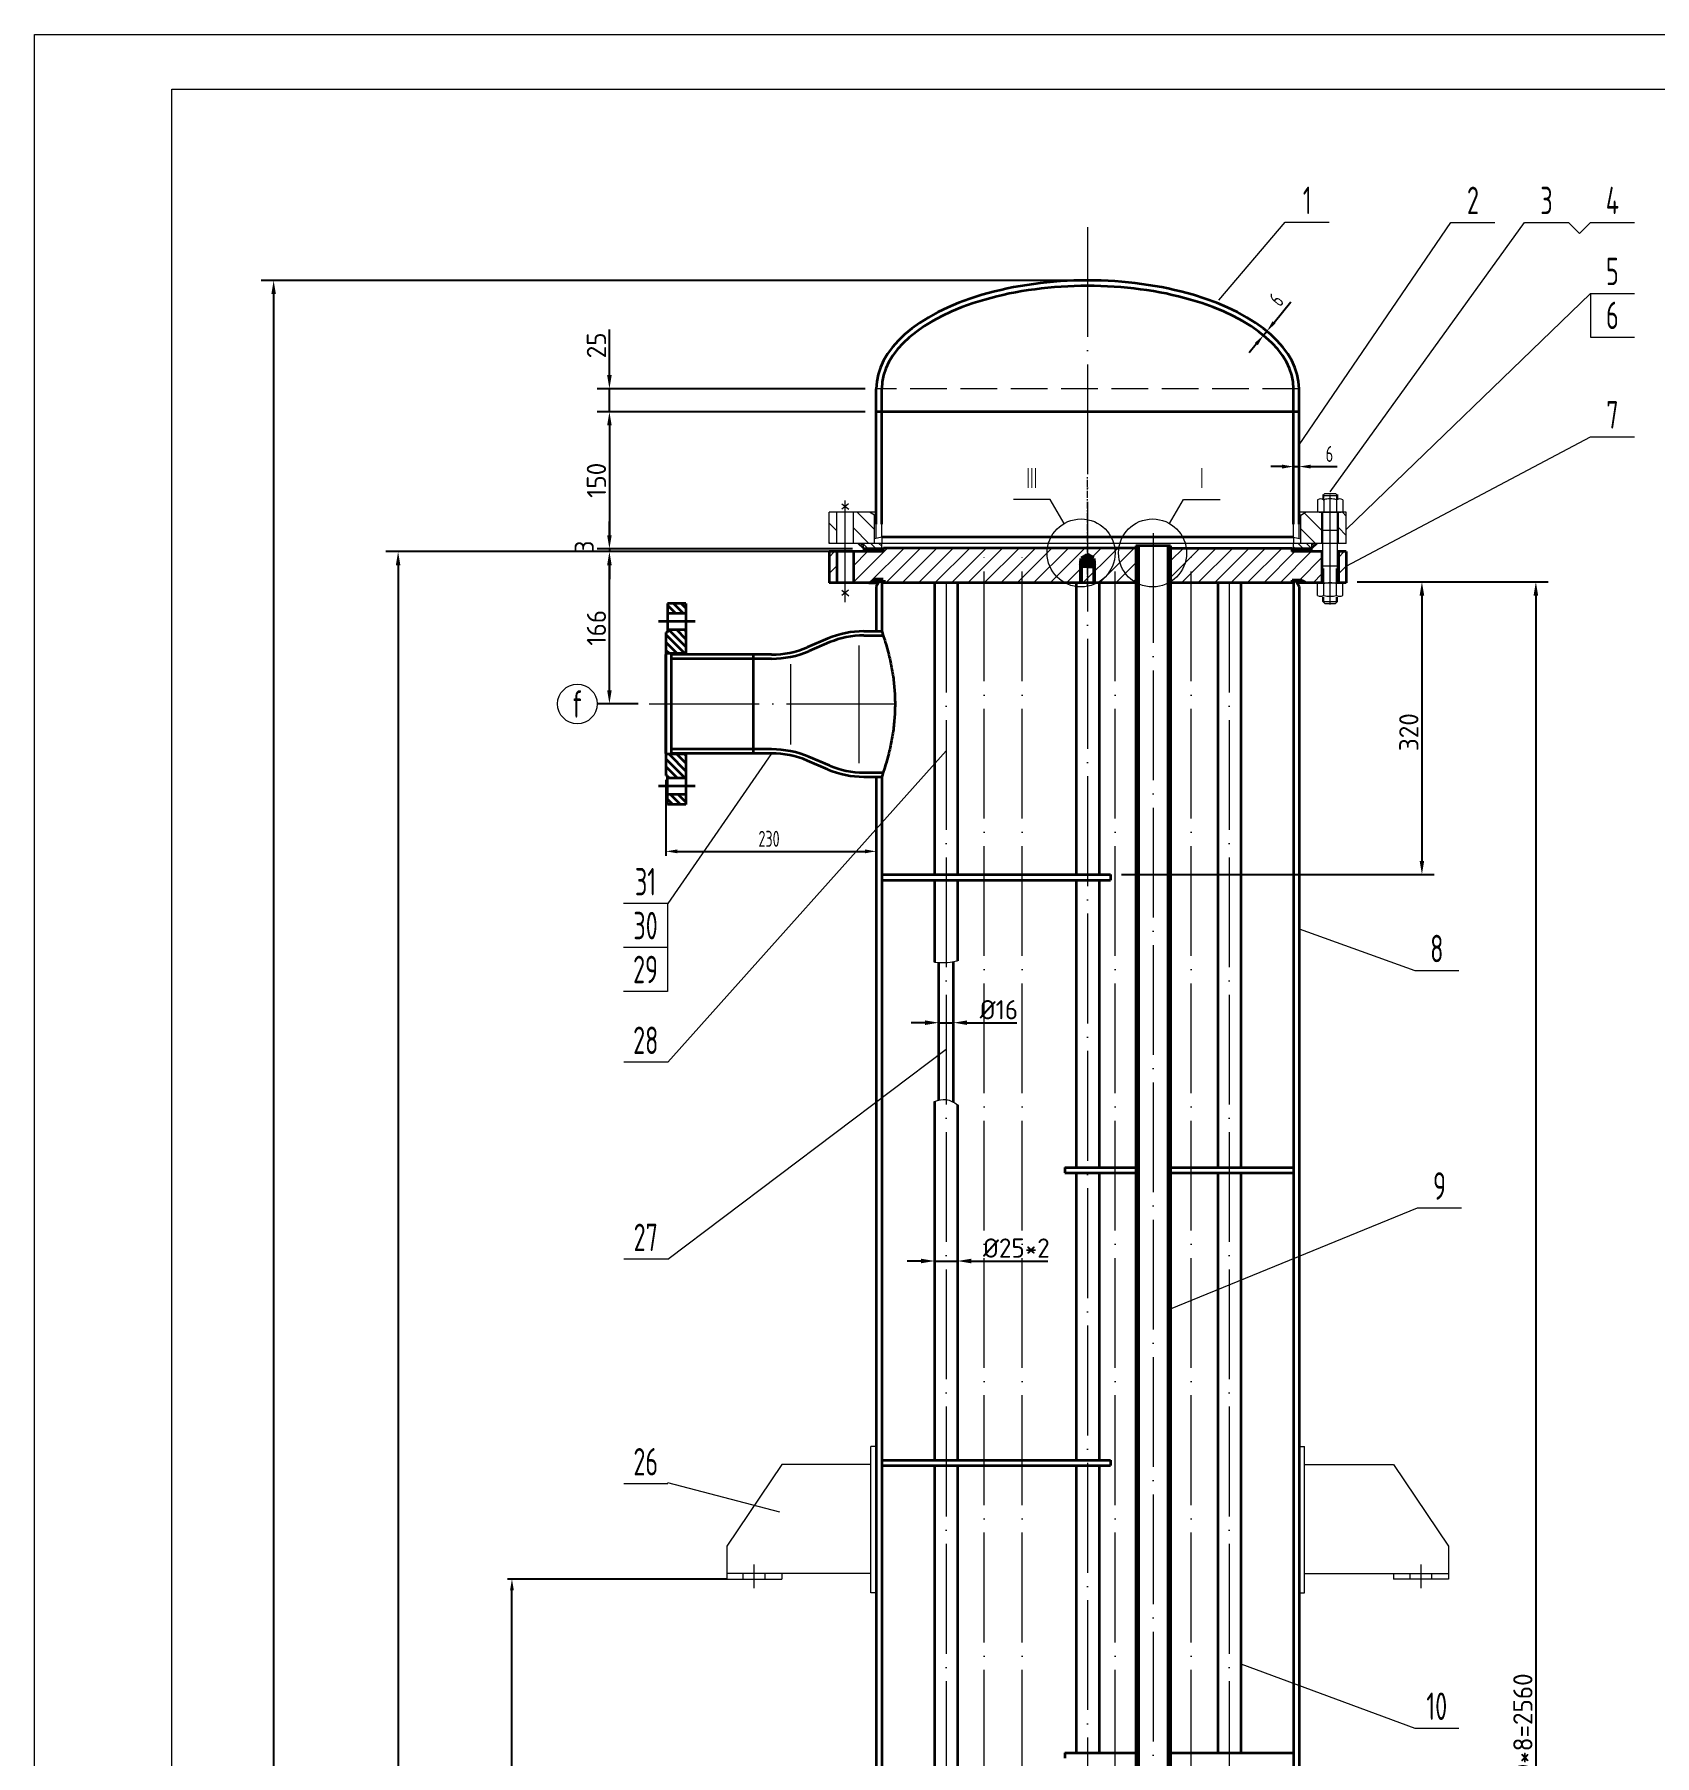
# Model space of a CAD drawing. Header units: millimetres. Extents: x 53 to 3617, y -1523 to 3523.
# Drawn here: x 53 to 1824, y 1641 to 3523 of the extents above; entities that cross this region are included whole.
import ezdxf
from ezdxf.enums import TextEntityAlignment as Align

# ---------------------------------------------------------------- set-up
doc = ezdxf.new("R2010")
doc.units = ezdxf.units.MM
for name, pattern in [('ACAD_ISO02W100', [11, 8, -3]), ('ACAD_ISO04W100', [30, 24, -3, 0, -3]), ('ACAD_ISO10W100', [18.7, 12, -3, 0.7, -3]), ('ACAD_ISO12W100', [22.4, 12, -3, 0.7, -3, 0.7, -3]), ('CENTER', [2, 1.25, -0.25, 0.25, -0.25])]:
    doc.linetypes.add(name, pattern=pattern)
for name, color, linetype, lineweight in [('A 粗实线', 1, 'Continuous', 60), ('B 细实线', 7, 'Continuous', 30), ('中心线', 1, 'ACAD_ISO04W100', 18), ('中粗线', 3, 'Continuous', 35), ('标注', 7, 'Continuous', 18), ('粗实线', 4, 'Continuous', 70), ('细实线', 7, 'Continuous', 18), ('虚线', 2, 'ACAD_ISO02W100', 18)]:
    doc.layers.add(name, color=color, linetype=linetype, lineweight=lineweight)
doc.styles.add('GB', font='Tssdeng.shx', dxfattribs={"bigfont": 'hztxt.shx'})
doc.styles.add('HGCAD', font='gbenor.shx', dxfattribs={"width": 0.75, "bigfont": 'gbcbig.shx'})
doc.dimstyles.new('GB', dxfattribs={"dimscale": 6, "dimtxt": 3.5, "dimasz": 2.5, "dimexe": 2.25, "dimexo": 2, "dimtad": 1, "dimdec": 0, "dimtxsty": 'GB', "dimcen": 2.5, "dimadec": 0, "dimazin": 0, "dimtfac": 1, "dimtdec": 0, "dimtmove": 0, "dimatfit": 3, "dimfxl": 0, "dimarcsym": 0})
doc.dimstyles.new('HGCAD$0', dxfattribs={"dimscale": 5, "dimtxt": 3.5, "dimasz": 2.5, "dimexe": 1, "dimexo": 1, "dimgap": 1, "dimtad": 1, "dimdec": 1, "dimdsep": 46, "dimtxsty": 'HGCAD', "dimcen": 0, "dimadec": 1, "dimazin": 0, "dimtfac": 1, "dimtmove": 0, "dimatfit": 1, "dimfxl": 0, "dimarcsym": 0})

# ---------------------------------------------------------------- blocks, each defined once
blk = doc.blocks.new('*D1')
at = {"layer": 'Defpoints', "color": 0, "ltscale": 5}
for p in [(681.6, 3135.2), (973.2, 3135.2), (973.2, 3110.2)]:
    blk.add_point(p, dxfattribs=at)
at = {"layer": '标注', "color": 0, "lineweight": -2, "ltscale": 5}
for p, q in [((681.6, 3150.2), (681.6, 3200.2)), ((961.2, 3135.2), (668.1, 3135.2)), ((681.6, 3110.2), (681.6, 3135.2)), ((961.2, 3110.2), (668.1, 3110.2)), ((681.6, 3095.2), (681.6, 3080.2))]:
    blk.add_line(p, q, dxfattribs=at)
at = {"layer": '标注', "color": 0, "ltscale": 5}
for points in [[(679.1, 3150.2), (684.1, 3150.2), (681.6, 3135.2)], [(679.1, 3095.2), (684.1, 3095.2), (681.6, 3110.2)]]:
    blk.add_solid(points, dxfattribs=at)
at = {"layer": '标注', "color": 0, "ltscale": 5, "insert": (667.4, 3182.7), "char_height": 21, "attachment_point": 5, "rotation": 90, "style": 'GB'}
blk.add_mtext('25', dxfattribs=at)
blk = doc.blocks.new('*D2')
at = {"layer": 'Defpoints', "color": 0, "ltscale": 5}
for p in [(973.2, 3110.2), (681.6, 2960.2), (959.2, 2960.2)]:
    blk.add_point(p, dxfattribs=at)
at = {"layer": '标注', "color": 0, "lineweight": -2, "ltscale": 5}
for p, q in [((961.2, 3110.2), (668.1, 3110.2)), ((681.6, 3095.2), (681.6, 2975.2)), ((947.2, 2960.2), (668.1, 2960.2))]:
    blk.add_line(p, q, dxfattribs=at)
at = {"layer": '标注', "color": 0, "ltscale": 5}
for points in [[(679.1, 3095.2), (684.1, 3095.2), (681.6, 3110.2)], [(679.1, 2975.2), (684.1, 2975.2), (681.6, 2960.2)]]:
    blk.add_solid(points, dxfattribs=at)
at = {"layer": '标注', "color": 0, "ltscale": 5, "insert": (667.4, 3035.2), "char_height": 21, "attachment_point": 5, "rotation": 90, "style": 'GB'}
blk.add_mtext('150', dxfattribs=at)
blk = doc.blocks.new('*D3')
at = {"layer": 'Defpoints', "color": 0, "ltscale": 5}
for p in [(681.6, 2957.2), (959.2, 2960.2), (959.2, 2957.2)]:
    blk.add_point(p, dxfattribs=at)
at = {"layer": '标注', "color": 0, "lineweight": -2, "ltscale": 5}
for p, q in [((681.6, 2975.2), (681.6, 2990.2)), ((947.2, 2960.2), (668.1, 2960.2)), ((947.2, 2957.2), (668.1, 2957.2)), ((681.6, 2960.2), (681.6, 2957.2)), ((681.6, 2942.2), (681.6, 2927.2))]:
    blk.add_line(p, q, dxfattribs=at)
at = {"layer": '标注', "color": 0, "ltscale": 5}
for points in [[(679.1, 2975.2), (684.1, 2975.2), (681.6, 2960.2)], [(679.1, 2942.2), (684.1, 2942.2), (681.6, 2957.2)]]:
    blk.add_solid(points, dxfattribs=at)
at = {"layer": '标注', "color": 0, "ltscale": 5, "insert": (654.1, 2962.4), "char_height": 21, "attachment_point": 5, "rotation": 90, "style": 'GB'}
blk.add_mtext('3', dxfattribs=at)
blk = doc.blocks.new('*D4')
at = {"layer": 'Defpoints', "color": 0, "ltscale": 5}
for p in [(948.2, 2957.2), (450.7, -29.8), (959.2, -29.8)]:
    blk.add_point(p, dxfattribs=at)
at = {"layer": '标注', "color": 0, "lineweight": -2, "ltscale": 5}
for p, q in [((936.2, 2957.2), (437.2, 2957.2)), ((450.7, 2942.2), (450.7, -14.8)), ((947.2, -29.8), (437.2, -29.8))]:
    blk.add_line(p, q, dxfattribs=at)
at = {"layer": '标注', "color": 0, "ltscale": 5}
for points in [[(448.2, 2942.2), (453.2, 2942.2), (450.7, 2957.2)], [(448.2, -14.8), (453.2, -14.8), (450.7, -29.8)]]:
    blk.add_solid(points, dxfattribs=at)
at = {"layer": '标注', "color": 0, "ltscale": 5, "insert": (436.4, 1476.7), "char_height": 21, "attachment_point": 5, "rotation": 90, "style": 'GB'}
blk.add_mtext('2987', dxfattribs=at)
blk = doc.blocks.new('*D5')
at = {"layer": 'Defpoints', "color": 0, "ltscale": 5}
for p in [(681.6, 2957.2), (923.3, 2957.2), (725.1, 2790.7)]:
    blk.add_point(p, dxfattribs=at)
at = {"layer": '标注', "color": 0, "lineweight": -2, "ltscale": 5}
for p, q in [((911.3, 2957.2), (668.1, 2957.2)), ((681.6, 2805.7), (681.6, 2942.2)), ((713.1, 2790.7), (668.1, 2790.7))]:
    blk.add_line(p, q, dxfattribs=at)
at = {"layer": '标注', "color": 0, "ltscale": 5}
for points in [[(679.1, 2942.2), (684.1, 2942.2), (681.6, 2957.2)], [(679.1, 2805.7), (684.1, 2805.7), (681.6, 2790.7)]]:
    blk.add_solid(points, dxfattribs=at)
at = {"layer": '标注', "color": 0, "ltscale": 5, "insert": (667.4, 2874), "char_height": 21, "attachment_point": 5, "rotation": 90, "style": 'GB'}
blk.add_mtext('166', dxfattribs=at)
blk = doc.blocks.new('*D12')
at = {"layer": 'Defpoints', "color": 0, "ltscale": 5}
for p in [(1486.7, 2924.2), (1229.2, 2604.2), (1569.4, 2604.2)]:
    blk.add_point(p, dxfattribs=at)
at = {"layer": '标注', "color": 0, "lineweight": -2, "ltscale": 5}
for p, q in [((1498.7, 2924.2), (1582.9, 2924.2)), ((1569.4, 2909.2), (1569.4, 2619.2)), ((1241.2, 2604.2), (1582.9, 2604.2))]:
    blk.add_line(p, q, dxfattribs=at)
at = {"layer": '标注', "color": 0, "ltscale": 5}
for points in [[(1566.9, 2909.2), (1571.9, 2909.2), (1569.4, 2924.2)], [(1566.9, 2619.2), (1571.9, 2619.2), (1569.4, 2604.2)]]:
    blk.add_solid(points, dxfattribs=at)
at = {"layer": '标注', "color": 0, "ltscale": 5, "insert": (1555.1, 2759.9), "char_height": 21, "attachment_point": 5, "rotation": 90, "style": 'GB'}
blk.add_mtext('320', dxfattribs=at)
blk = doc.blocks.new('*D13')
at = {"layer": 'Defpoints', "color": 0, "ltscale": 5}
for p in [(1522.6, 2924.2), (1429.2, 364.2), (1693.9, 364.2)]:
    blk.add_point(p, dxfattribs=at)
at = {"layer": '标注', "color": 0, "lineweight": -2, "ltscale": 5}
for p, q in [((1534.6, 2924.2), (1707.4, 2924.2)), ((1693.9, 2909.2), (1693.9, 379.2)), ((1441.2, 364.2), (1707.4, 364.2))]:
    blk.add_line(p, q, dxfattribs=at)
at = {"layer": '标注', "color": 0, "ltscale": 5}
for points in [[(1691.4, 2909.2), (1696.4, 2909.2), (1693.9, 2924.2)], [(1691.4, 379.2), (1696.4, 379.2), (1693.9, 364.2)]]:
    blk.add_solid(points, dxfattribs=at)
at = {"layer": '标注', "color": 0, "ltscale": 5, "insert": (1679.7, 1660.9), "char_height": 21, "attachment_point": 5, "rotation": 90, "style": 'GB'}
blk.add_mtext('320*8=2560', dxfattribs=at)
blk = doc.blocks.new('*D14')
at = {"layer": 'Defpoints', "color": 0, "ltscale": 5}
for p in [(1204.2, 3253.7), (314.7, -464.6), (988.2, -464.6)]:
    blk.add_point(p, dxfattribs=at)
at = {"layer": '标注', "color": 0, "lineweight": -2, "ltscale": 5}
for p, q in [((1192.2, 3253.7), (301.2, 3253.7)), ((314.7, 3238.7), (314.7, -449.6)), ((976.2, -464.6), (301.2, -464.6))]:
    blk.add_line(p, q, dxfattribs=at)
at = {"layer": '标注', "color": 0, "ltscale": 5}
for points in [[(312.2, 3238.7), (317.2, 3238.7), (314.7, 3253.7)], [(312.2, -449.6), (317.2, -449.6), (314.7, -464.6)]]:
    blk.add_solid(points, dxfattribs=at)
at = {"layer": '标注', "color": 0, "ltscale": 5, "insert": (300.4, 1392.5), "char_height": 21, "attachment_point": 5, "rotation": 90, "style": 'GB'}
blk.add_mtext('3718', dxfattribs=at)
blk = doc.blocks.new('*D16')
at = {"layer": 'Defpoints', "color": 0, "ltscale": 5}
for p in [(1037, 2183.4), (1062, 2183.4), (1062, 2181.8)]:
    blk.add_point(p, dxfattribs=at)
at = {"layer": '标注', "color": 0, "lineweight": -2, "ltscale": 5}
for p, q in [((1022, 2181.8), (1007, 2181.8)), ((1037, 2181.8), (1062, 2181.8)), ((1037, 2171.4), (1037, 2168.3)), ((1062, 2171.4), (1062, 2168.3)), ((1077, 2181.8), (1160.7, 2181.8))]:
    blk.add_line(p, q, dxfattribs=at)
at = {"layer": '标注', "color": 0, "ltscale": 5}
for points in [[(1022, 2184.3), (1022, 2179.3), (1037, 2181.8)], [(1077, 2184.3), (1077, 2179.3), (1062, 2181.8)]]:
    blk.add_solid(points, dxfattribs=at)
at = {"layer": '标注', "color": 0, "ltscale": 5, "insert": (1126.3, 2196), "char_height": 21, "attachment_point": 5, "style": 'GB'}
blk.add_mtext('%%C25*2', dxfattribs=at)
blk = doc.blocks.new('*D17')
at = {"layer": 'Defpoints', "color": 0, "ltscale": 5}
for p in [(1041.5, 2442.3), (1057.5, 2442.3), (1057.5, 2442.3)]:
    blk.add_point(p, dxfattribs=at)
at = {"layer": '标注', "color": 0, "lineweight": -2, "ltscale": 5}
for p, q in [((1041.5, 2454.3), (1041.5, 2455.8)), ((1057.5, 2454.3), (1057.5, 2455.8)), ((1026.5, 2442.3), (1011.5, 2442.3)), ((1041.5, 2442.3), (1057.5, 2442.3)), ((1072.5, 2442.3), (1126.9, 2442.3))]:
    blk.add_line(p, q, dxfattribs=at)
at = {"layer": '标注', "color": 0, "ltscale": 5}
for points in [[(1026.5, 2444.8), (1026.5, 2439.8), (1041.5, 2442.3)], [(1072.5, 2444.8), (1072.5, 2439.8), (1057.5, 2442.3)]]:
    blk.add_solid(points, dxfattribs=at)
at = {"layer": '标注', "color": 0, "ltscale": 5, "insert": (1107.2, 2456.5), "char_height": 21, "attachment_point": 5, "style": 'GB'}
blk.add_mtext('%%C16', dxfattribs=at)
blk = doc.blocks.new('HGCAD#HGTFTK~A1Z~HGCAD图框')
at = {"layer": '细实线', "color": 7}
blk.add_lwpolyline([(10, -10), (-584, -10), (-584, 831), (10, 831)], close=True, dxfattribs=at)
at = {"layer": '细实线', "color": 2}
blk.add_lwpolyline([(0, 0), (-559, 0), (-559, 821), (0, 821)], close=True, dxfattribs=at)
blk = doc.blocks.new('*D68')
at = {"layer": 'Defpoints', "color": 0, "ltscale": 6}
for p in [(575.1, 1834.2), (815.4, 1834.2), (925.1, -29.8)]:
    blk.add_point(p, dxfattribs=at)
at = {"layer": '标注', "color": 0, "lineweight": -2, "ltscale": 6}
for p, q in [((810.4, 1834.2), (570.1, 1834.2)), ((575.1, -17.3), (575.1, 1821.7)), ((920.1, -29.8), (570.1, -29.8))]:
    blk.add_line(p, q, dxfattribs=at)
at = {"layer": '标注', "color": 0, "ltscale": 6}
for points in [[(573, 1821.7), (577.2, 1821.7), (575.1, 1834.2)], [(573, -17.3), (577.2, -17.3), (575.1, -29.8)]]:
    blk.add_solid(points, dxfattribs=at)
at = {"layer": '标注', "color": 0, "ltscale": 6, "insert": (561.4, 902.2), "char_height": 17.5, "attachment_point": 5, "rotation": 90, "style": 'HGCAD'}
blk.add_mtext('1864', dxfattribs=at)
blk = doc.blocks.new('*D78')
at = {"layer": 'Defpoints', "color": 0, "ltscale": 6}
for p in [(743.2, 2712.7), (973.2, 2711.2), (973.2, 2629.6)]:
    blk.add_point(p, dxfattribs=at)
at = {"layer": '细实线', "color": 0, "lineweight": -2, "ltscale": 6}
for p, q in [((743.2, 2707.7), (743.2, 2624.6)), ((973.2, 2706.2), (973.2, 2624.6)), ((755.7, 2629.6), (960.7, 2629.6))]:
    blk.add_line(p, q, dxfattribs=at)
at = {"layer": '细实线', "color": 0, "ltscale": 6}
for points in [[(755.7, 2631.7), (755.7, 2627.5), (743.2, 2629.6)], [(960.7, 2631.7), (960.7, 2627.5), (973.2, 2629.6)]]:
    blk.add_solid(points, dxfattribs=at)
at = {"layer": '细实线', "color": 0, "ltscale": 6, "insert": (856, 2643.3), "char_height": 17.5, "attachment_point": 5, "style": 'HGCAD'}
blk.add_mtext('230', dxfattribs=at)
blk = doc.blocks.new('*D93')
at = {"layer": 'Defpoints', "color": 0, "ltscale": 6}
for p in [(1429.2, 3050.2), (1435.2, 3050.2), (1435.2, 3050.2)]:
    blk.add_point(p, dxfattribs=at)
at = {"layer": '细实线', "color": 0, "lineweight": -2, "ltscale": 6}
for p, q in [((1416.7, 3050.2), (1404.2, 3050.2)), ((1429.2, 3050.2), (1435.2, 3050.2)), ((1447.7, 3050.2), (1476.7, 3050.2))]:
    blk.add_line(p, q, dxfattribs=at)
at = {"layer": '细实线', "color": 0, "ltscale": 6}
for points in [[(1416.7, 3052.3), (1416.7, 3048.1), (1429.2, 3050.2)], [(1447.7, 3052.3), (1447.7, 3048.1), (1435.2, 3050.2)]]:
    blk.add_solid(points, dxfattribs=at)
at = {"layer": '细实线', "color": 0, "ltscale": 6, "insert": (1468.4, 3064), "char_height": 17.5, "attachment_point": 5, "style": 'HGCAD'}
blk.add_mtext('6', dxfattribs=at)
blk = doc.blocks.new('*D94')
at = {"layer": 'Defpoints', "color": 0, "ltscale": 6}
for p in [(1396.3, 3193.7), (1399.9, 3198.1), (1399.9, 3198.1)]:
    blk.add_point(p, dxfattribs=at)
at = {"layer": '细实线', "color": 0, "lineweight": -2, "ltscale": 6}
for p, q in [((1407.8, 3207.8), (1426.2, 3230.3)), ((1388.4, 3184.1), (1380.5, 3174.4)), ((1396.3, 3193.7), (1399.9, 3198.1))]:
    blk.add_line(p, q, dxfattribs=at)
at = {"layer": '细实线', "color": 0, "ltscale": 6}
for points in [[(1406.2, 3209.1), (1409.4, 3206.5), (1399.9, 3198.1)], [(1386.8, 3185.4), (1390, 3182.8), (1396.3, 3193.7)]]:
    blk.add_solid(points, dxfattribs=at)
at = {"layer": '细实线', "color": 0, "ltscale": 6, "insert": (1410.3, 3232.6), "char_height": 17.5, "attachment_point": 5, "rotation": 50.702, "style": 'HGCAD'}
blk.add_mtext('6', dxfattribs=at)

msp = doc.modelspace()

# ---------------------------------------------------------------- hatches: boundary and pattern name
at = {"layer": '中粗线', "linetype": 'Continuous', "ltscale": 5}
h = msp.add_hatch(dxfattribs=at)
h.set_pattern_fill('_USER', scale=6, angle=315, style=0, pattern_type=0)
h.set_pattern_definition([(315, (1031.19, 3155.6264), (4.24264, 4.24264), [])])
h.paths.add_polyline_path([(765.16, 2900.7), (745.16, 2900.7), (745.16, 2889.7), (765.16, 2889.7)])
h.paths.add_polyline_path([(765.16, 2680.7), (745.16, 2680.7), (745.16, 2691.7), (765.16, 2691.7)])
h.paths.add_polyline_path([(765.16, 2845.7), (743.16, 2845.7), (743.16, 2868.7), (745.16, 2868.7), (745.16, 2871.7), (765.16, 2871.7)])
h.paths.add_polyline_path([(765.16, 2735.7), (743.16, 2735.7), (743.16, 2712.7), (745.16, 2712.7), (745.16, 2709.7), (765.16, 2709.7)])
at = {"layer": '细实线', "linetype": 'Continuous', "ltscale": 6}
h = msp.add_hatch(dxfattribs=at)
h.set_pattern_fill('_USER', scale=15, angle=45, style=0, pattern_type=0)
h.set_pattern_definition([(315, (193.974, 7216.265), (-10.6066, -10.6066), [])])
h.paths.add_polyline_path([(1486.66, 2966.2), (1486.66, 3000.2), (1478.16, 3000.2), (1478.16, 2966.2)])
h.paths.add_polyline_path([(921.66, 2966.2), (921.66, 3000.2), (930.16, 3000.2), (930.16, 2966.2)])
h.paths.add_polyline_path([(1460.16, 2966.2), (1460.16, 3000.2), (1442.36, 3000.2), (1437.16, 2997.2), (1437.16, 2966.2)])
h.paths.add_polyline_path([(948.16, 2966.2), (948.16, 3000.2), (965.97, 3000.2), (971.16, 2997.2), (971.16, 2966.2)])
at = {"layer": '细实线', "ltscale": 6}
h = msp.add_hatch(dxfattribs=at)
h.set_pattern_fill('ANSI31', color=256, scale=4, style=0)
h.paths.add_polyline_path([(930.16, 2957.2), (921.66, 2957.2), (921.66, 2923.2), (930.16, 2923.2)])
h.paths.add_polyline_path([(1091.02, 2961.2), (981.16, 2961.2), (981.16, 2957.2), (959.66, 2957.2), (948.16, 2957.2), (948.16, 2923.2), (964.97, 2923.2), (970.16, 2926.2), (980.66, 2926.2), (980.66, 2923.2), (1091.02, 2923.2)])
h.paths.add_polyline_path([(1132.59, 2961.2), (1091.02, 2961.2), (1091.02, 2923.2), (1132.59, 2923.2)])
h.paths.add_polyline_path([(1159.83, 2955.75, -0.0368172), (1160.23, 2961.2), (1132.59, 2961.2), (1132.59, 2923.2), (1179.06, 2923.2, -0.2732885)])
h.paths.add_polyline_path([(1234.16, 2955.75, 0.0368172), (1233.76, 2961.2), (1160.23, 2961.2, 0.0368172), (1159.83, 2955.75, 0.2732885), (1179.06, 2923.2), (1214.94, 2923.2, 0.2732885)])
h.paths.add_polyline_path([(1197.66, 2949.57), (1204.16, 2953.32), (1210.66, 2949.57), (1210.66, 2943.2), (1212.16, 2941.7), (1204.16, 2941.7), (1196.16, 2941.7), (1197.66, 2943.2)], flags=16)
h.paths.add_polyline_path([(1234.16, 2955.75, -0.2732885), (1214.94, 2923.2), (1234.16, 2923.2)], flags=17)
h.paths.add_polyline_path([(1237.9, 2955.75, -0.0368172), (1238.3, 2961.2), (1234.16, 2961.2), (1234.16, 2923.2), (1256.73, 2923.2), (1256.73, 2923.42, -0.2700546)])
h.paths.add_polyline_path([(1256.73, 2961.2), (1238.3, 2961.2, 0.0368172), (1237.9, 2955.75, 0.2700546), (1256.73, 2923.42)], flags=17)
h.paths.add_polyline_path([(1312.22, 2955.75, 0.0368172), (1311.82, 2961.2), (1294.73, 2961.2), (1294.73, 2924.22, 0.2588151)], flags=17)
h.paths.add_polyline_path([(1317.3, 2961.2), (1311.82, 2961.2, -0.0368172), (1312.22, 2955.75, -0.2588151), (1294.73, 2924.22), (1294.73, 2923.2), (1317.3, 2923.2)])
h.paths.add_polyline_path([(1460.16, 2957.2), (1427.16, 2957.2), (1427.16, 2961.2), (1317.3, 2961.2), (1317.3, 2923.2), (1427.66, 2923.2), (1427.66, 2926.2), (1438.16, 2926.2), (1443.36, 2923.2), (1460.16, 2923.2)])
h.paths.add_polyline_path([(1486.66, 2957.2), (1478.16, 2957.2), (1478.16, 2923.2), (1479.55, 2923.2), (1486.66, 2923.2)])
at = {"layer": '细实线', "linetype": 'Continuous', "ltscale": 6}
h = msp.add_hatch(dxfattribs=at)
h.set_pattern_fill('_USER', scale=2, angle=45, style=0, double=1, pattern_type=0)
h.set_pattern_definition([(315, (193.974, 7216.2646), (-1.4142136, -1.4142136), []), (225, (193.974, 7216.2646), (-1.4142136, 1.4142136), [])])
h.paths.add_polyline_path([(1449.16, 2960.2), (1455.16, 2966.2), (1449.16, 2966.2)])
h.paths.add_polyline_path([(959.16, 2960.2), (953.16, 2966.2), (959.16, 2966.2)])
at = {"layer": '细实线', "ltscale": 6}
h = msp.add_hatch(dxfattribs=at)
h.set_pattern_fill('ANSI31', color=256, scale=2, angle=90, style=0, double=1)
h.paths.add_polyline_path([(979.16, 2966.2), (959.16, 2966.2), (959.16, 2960.2), (979.16, 2960.2)])
h.paths.add_polyline_path([(1449.16, 2966.2), (1429.16, 2966.2), (1429.16, 2960.2), (1449.16, 2960.2)])
at = {"layer": '细实线', "linetype": 'Continuous', "ltscale": 6}
h = msp.add_hatch(dxfattribs=at)
h.set_pattern_fill('_USER', scale=2, angle=45, style=0, double=1, pattern_type=0)
h.set_pattern_definition([(45, (68.0407, -81.52), (-1.4142136, 1.4142136), []), (135, (68.0407, -81.52), (-1.4142136, -1.4142136), [])])
h.paths.add_polyline_path([(1448.66, 2957.2), (1448.66, 2960.2), (1430.66, 2960.2), (1430.66, 2957.2)])
h.paths.add_polyline_path([(959.66, 2957.2), (959.66, 2960.2), (977.66, 2960.2), (977.66, 2957.2)])

# ---------------------------------------------------------------- linework, layer by layer
at = {"layer": 'A 粗实线'}
for p, q in [((1204.16, 2947.03), (1196.16, 2947.03)), ((1196.16, 2941.7), (1197.66, 2943.2)), ((1204.16, 2941.7), (1196.16, 2941.7)), ((1197.66, 2949.57), (1204.16, 2953.32)), ((1197.66, 2943.2), (1197.66, 2949.57)), ((1204.16, 2949.57), (1197.66, 2949.57)), ((1204.16, 2943.2), (1197.66, 2943.2)), ((1210.66, 2949.57), (1204.16, 2953.32)), ((1204.16, 2949.57), (1210.66, 2949.57)), ((1204.16, 2947.03), (1212.16, 2947.03)), ((1204.16, 2943.2), (1210.66, 2943.2)), ((1204.16, 2941.7), (1212.16, 2941.7)), ((1210.66, 2943.2), (1210.66, 2949.57)), ((1212.16, 2941.7), (1210.66, 2943.2))]:
    msp.add_line(p, q, dxfattribs=at)
at = {"layer": 'B 细实线'}
for p, q in [((1196.16, 2923.2), (1196.16, 2947.03)), ((1197.66, 2923.2), (1197.66, 2943.2)), ((1210.66, 2923.2), (1210.66, 2943.2)), ((1212.16, 2923.2), (1212.16, 2947.03))]:
    msp.add_line(p, q, dxfattribs=at)
at = {"layer": '中心线', "ltscale": 5}
for p, q in [((1204.16, 3312.04), (1204.16, 302.82)), ((939.16, 2902), (939.16, 3013)), ((1469.16, 2899.32), (1469.16, 3028.94)), ((1275.73, 2977.42), (1275.73, -48.44)), ((1091.02, -36.3), (1091.02, 2963.7)), ((1132.59, -36.3), (1132.59, 2963.7)), ((1234.16, -36.3), (1234.16, 2963.7)), ((1317.3, -36.3), (1317.3, 2963.7)), ((1049.45, 2923.2), (1049.45, 621.27)), ((1358.87, 2923.2), (1358.87, 302.82)), ((725.05, 2790.7), (1008.96, 2790.7))]:
    msp.add_line(p, q, dxfattribs=at)
at = {"layer": '中粗线', "ltscale": 5}
for p, q in [((973.16, 3110.2), (973.16, 3135.2)), ((979.16, 3110.2), (979.16, 3135.2)), ((1429.16, 3110.2), (1429.16, 3135.2)), ((1435.16, 3110.2), (1435.16, 3135.2)), ((973.16, 2987.2), (973.16, 3110.2)), ((1435.16, 3110.2), (973.16, 3110.2)), ((1435.16, 3110.2), (973.16, 3110.2)), ((979.16, 2987.2), (979.16, 3110.2)), ((1429.16, 2987.2), (1429.16, 3110.2)), ((1435.16, 2987.2), (1435.16, 3110.2)), ((1429.16, 2973.2), (979.16, 2973.2)), ((921.66, 2957.2), (921.66, 2923.2)), ((981.16, 2957.2), (921.66, 2957.2)), ((930.16, 2957.2), (930.16, 2923.2)), ((948.16, 2957.2), (948.16, 2923.2)), ((981.16, 2960.2), (959.16, 2960.2)), ((959.66, 2960.2), (959.66, 2957.2)), ((981.16, 2960.2), (959.66, 2960.2)), ((981.16, 2957.2), (959.66, 2957.2)), ((977.66, 2960.2), (977.66, 2957.2)), ((1256.73, 2961.2), (981.16, 2961.2)), ((981.16, 2957.2), (981.16, 2961.2)), ((1256.73, 2963.7), (1256.73, -36.3)), ((1294.73, 2963.7), (1256.73, 2963.7)), ((1259.73, 2963.7), (1259.73, -36.3)), ((1291.73, 2963.7), (1291.73, -36.3)), ((1294.73, 2963.7), (1294.73, -36.3)), ((1294.73, 2961.2), (1427.16, 2961.2)), ((1427.16, 2961.2), (1427.16, 2957.2)), ((1448.66, 2960.2), (1427.16, 2960.2)), ((1461.16, 2957.2), (1427.16, 2957.2)), ((1448.66, 2957.2), (1427.16, 2957.2)), ((1429.16, 2960.2), (1449.16, 2960.2)), ((1449.16, 2957.2), (1429.16, 2957.2)), ((1430.66, 2960.2), (1430.66, 2957.2)), ((1448.66, 2957.2), (1448.66, 2960.2)), ((1460.16, 2957.2), (1460.16, 2923.2)), ((1486.66, 2957.2), (1477.16, 2957.2)), ((1478.16, 2957.2), (1478.16, 2923.2)), ((1486.66, 2957.2), (1486.66, 2923.2)), ((975.43, 2923.2), (921.66, 2923.2)), ((970.16, 2926.2), (964.97, 2923.2)), ((964.97, 2923.2), (975.43, 2923.2)), ((973.16, 2919.27), (977.16, 2926.2)), ((973.16, 2919.27), (973.16, 2870.2)), ((979.16, 2926.2), (979.16, 2870.2)), ((1256.73, 2923.2), (979.16, 2923.2)), ((1036.95, 2923.2), (1036.95, 2604.2)), ((1061.95, 2923.2), (1061.95, 2604.2)), ((1191.66, 2923.2), (1191.66, 2604.2)), ((1216.66, 2923.2), (1216.66, 2604.2)), ((1429.16, 2923.2), (1294.73, 2923.2)), ((1346.37, 2923.2), (1346.37, 2284.2)), ((1371.37, 2923.2), (1371.37, 2284.2)), ((1438.16, 2926.2), (1427.66, 2926.2)), ((1427.66, 2923.2), (1427.66, 2926.2)), ((1429.16, 2926.2), (1429.16, 720.7)), ((1435.16, 2919.27), (1431.16, 2926.2)), ((1443.36, 2923.2), (1432.89, 2923.2)), ((1435.16, 2919.27), (1435.16, 720.7)), ((1438.16, 2926.2), (1443.36, 2923.2)), ((1461.16, 2923.2), (1443.36, 2923.2)), ((1486.66, 2923.2), (1477.16, 2923.2)), ((1486.66, 2923.2), (1477.16, 2923.2)), ((765.16, 2900.7), (745.16, 2900.7)), ((745.16, 2900.7), (745.16, 2868.7)), ((765.16, 2900.7), (765.16, 2844.7)), ((765.16, 2889.7), (745.16, 2889.7)), ((745.16, 2868.7), (743.16, 2868.7)), ((743.16, 2868.7), (743.16, 2712.7)), ((765.16, 2871.7), (745.16, 2871.7)), ((920.42, 2862.23), (897.91, 2852.67)), ((959.53, 2870.2), (979.16, 2870.2)), ((959.53, 2865.7), (980.67, 2865.7)), ((765.16, 2845.7), (743.16, 2845.7)), ((743.16, 2736.7), (743.16, 2844.7)), ((858.79, 2844.7), (749.16, 2844.7)), ((749.16, 2844.7), (749.16, 2736.7)), ((839.16, 2736.7), (839.16, 2844.7)), ((922.18, 2858.09), (899.67, 2848.53)), ((858.79, 2840.2), (749.16, 2840.2)), ((765.16, 2735.7), (743.16, 2735.7)), ((858.79, 2741.2), (749.16, 2741.2)), ((858.79, 2736.7), (749.16, 2736.7)), ((765.16, 2736.7), (765.16, 2680.7)), ((920.42, 2719.17), (897.91, 2728.73)), ((922.18, 2723.31), (899.67, 2732.88)), ((743.16, 2712.7), (745.16, 2712.7)), ((745.16, 2680.7), (745.16, 2712.7)), ((765.16, 2709.7), (745.16, 2709.7)), ((959.53, 2715.7), (980.67, 2715.7)), ((959.53, 2711.2), (979.16, 2711.2)), ((973.16, 2711.2), (973.16, 8.13)), ((979.16, 2711.2), (979.16, 1.2)), ((765.16, 2691.7), (745.16, 2691.7)), ((765.16, 2680.7), (745.16, 2680.7)), ((979.16, 2604.2), (1229.16, 2604.2)), ((979.16, 2598.2), (1229.16, 2598.2)), ((1036.95, 2598.2), (1036.95, 2508.61)), ((1061.95, 2598.2), (1061.95, 2510.05)), ((1191.66, 2598.2), (1191.66, 2284.2)), ((1216.66, 2598.2), (1216.66, 2284.2)), ((1229.16, 2604.2), (1229.16, 2598.2)), ((1041.45, 2357.58), (1041.45, 2508.22)), ((1057.45, 2355.41), (1057.45, 2509.07)), ((1036.95, 2356.24), (1036.95, 1964.2)), ((1061.95, 2352.58), (1061.95, 1964.2)), ((1179.16, 2284.2), (1256.73, 2284.2)), ((1179.16, 2284.2), (1179.16, 2278.2)), ((1179.16, 2278.2), (1256.73, 2278.2)), ((1191.66, 2278.2), (1191.66, 1964.2)), ((1216.66, 2278.2), (1216.66, 1964.2)), ((1294.73, 2284.2), (1429.16, 2284.2)), ((1294.73, 2278.2), (1429.16, 2278.2)), ((1346.37, 2278.2), (1346.37, 1644.2)), ((1371.37, 2278.2), (1371.37, 1644.2)), ((979.16, 1964.2), (1229.16, 1964.2)), ((979.16, 1958.2), (1229.16, 1958.2)), ((1036.95, 1958.2), (1036.95, 1324.2)), ((1061.95, 1958.2), (1061.95, 1324.2)), ((1191.66, 1958.2), (1191.66, 1644.2)), ((1216.66, 1958.2), (1216.66, 1644.2)), ((1229.16, 1964.2), (1229.16, 1958.2)), ((1179.16, 1644.2), (1256.73, 1644.2)), ((1179.16, 1644.2), (1179.16, 1638.2)), ((1294.73, 1644.2), (1429.16, 1644.2))]:
    msp.add_line(p, q, dxfattribs=at)
at = {"layer": '中粗线', "color": 1, "linetype": 'ACAD_ISO10W100', "ltscale": 5}
for p, q in [((775.16, 2880.7), (735.16, 2880.7)), ((775.16, 2700.7), (735.16, 2700.7))]:
    msp.add_line(p, q, dxfattribs=at)
at = {"layer": '中粗线', "ltscale": 5}
for centre, radius, start, end in [((959.53, 2770.2), 100, 90, 113.02549), ((959.53, 2770.2), 95.5, 90, 113.02549), ((858.79, 2944.7), 100, 270, 293.02549), ((858.79, 2944.7), 104.5, 270, 293.02549), ((858.79, 2636.7), 104.5, 66.97451, 90), ((858.79, 2636.7), 100, 66.97451, 90), ((959.53, 2811.2), 100, 246.97451, 270), ((959.53, 2811.2), 95.5, 246.97451, 270)]:
    msp.add_arc(centre, radius, start, end, dxfattribs=at)
for major_axis, ratio in [((231, 0), 0.512987), ((225, 0), 0.5)]:
    msp.add_ellipse((1204.16, 3135.2), major_axis=major_axis, ratio=ratio, start_param=0, end_param=3.1415927, dxfattribs=at)
msp.add_spline([(979.16, 2870.2), (984.28, 2854.3), (988.34, 2838.4), (991.29, 2822.5), (993.08, 2806.6), (993.67, 2790.7), (993.08, 2774.8), (991.29, 2758.9), (988.34, 2743), (984.28, 2727.1), (979.16, 2711.2)], degree=3, dxfattribs=at)
at = {"layer": '标注', "ltscale": 6}
for p, q in [((1347.59, 3232.09), (1420.09, 3317.23)), ((1435.16, 3074.15), (1601.18, 3317.17)), ((1469.16, 3022.7), (1681.55, 3317.14)), ((1729.55, 3317.14), (1741.55, 3305.14)), ((1741.55, 3305.14), (1753.55, 3317.14)), ((1486.66, 2981.55), (1753.55, 3239.53)), ((1753.55, 3239.53), (1753.55, 3191.53)), ((1486.66, 2941.2), (1753.55, 3082.73)), ((1461.16, 3014.53), (1461.16, 3013.95)), ((1476.08, 3015), (1476.09, 3013.98)), ((1477.16, 3015), (1477.16, 3013.95)), ((1461.16, 2908.4), (1461.16, 2909.45)), ((1462.24, 2908.4), (1462.23, 2909.43)), ((1476.08, 2908.4), (1476.09, 2909.43)), ((1477.16, 2908.4), (1477.16, 2909.45)), ((1049.45, 2739.33), (745.31, 2399.13)), ((858.79, 2736.7), (745.31, 2572.5)), ((745.08, 2572.5), (745.08, 2524.5)), ((1435.16, 2544.85), (1561.66, 2499.42)), ((745.08, 2524.5), (745.08, 2476.5)), ((745.31, 2183.65), (1049.45, 2413.39)), ((1294.73, 2129.55), (1564.66, 2239.84)), ((973.16, 1979.2), (967.16, 1979.2)), ((967.16, 1819.2), (967.16, 1979.2)), ((1435.16, 1979.2), (1441.16, 1979.2)), ((1441.16, 1819.2), (1441.16, 1979.2)), ((869.91, 1959.2), (809.91, 1870.2)), ((967.16, 1959.2), (869.91, 1959.2)), ((1441.16, 1959.2), (1538.41, 1959.2)), ((1538.41, 1959.2), (1598.41, 1870.2)), ((867.74, 1907.42), (745.31, 1939.38)), ((809.91, 1870.2), (809.91, 1834.2)), ((1598.41, 1870.2), (1598.41, 1834.2)), ((967.16, 1840.2), (809.91, 1840.2)), ((809.91, 1834.2), (869.91, 1834.2)), ((827.91, 1834.2), (827.91, 1840.2)), ((851.91, 1834.2), (851.91, 1840.2)), ((869.91, 1840.2), (869.91, 1834.2)), ((1441.16, 1840.2), (1598.41, 1840.2)), ((1538.41, 1840.2), (1538.41, 1834.2)), ((1598.41, 1834.2), (1538.41, 1834.2)), ((1556.41, 1834.2), (1556.41, 1840.2)), ((1580.41, 1834.2), (1580.41, 1840.2)), ((973.16, 1819.2), (967.16, 1819.2)), ((1435.16, 1819.2), (1441.16, 1819.2)), ((1371.37, 1741.5), (1561.66, 1671.14))]:
    msp.add_line(p, q, dxfattribs=at)
at = {"layer": '标注', "color": 4, "ltscale": 6}
for p, q in [((1420.09, 3317.23), (1468.09, 3317.23)), ((1601.18, 3317.17), (1649.18, 3317.17)), ((1681.55, 3317.14), (1729.55, 3317.14)), ((1753.55, 3317.14), (1801.55, 3317.14)), ((1753.55, 3239.53), (1801.55, 3239.53)), ((1753.55, 3191.53), (1801.55, 3191.53)), ((1753.55, 3082.73), (1801.55, 3082.73)), ((745.08, 2572.5), (697.08, 2572.5)), ((745.08, 2524.5), (697.08, 2524.5)), ((1561.66, 2499.42), (1609.66, 2499.42)), ((745.08, 2476.5), (697.08, 2476.5)), ((745.31, 2399.13), (697.31, 2399.13)), ((1564.66, 2239.84), (1612.66, 2239.84)), ((745.31, 2183.65), (697.31, 2183.65)), ((745.31, 1938.38), (697.31, 1938.38)), ((1561.66, 1671.14), (1609.66, 1671.14))]:
    msp.add_line(p, q, dxfattribs=at)
at = {"layer": '标注', "linetype": 'Continuous', "ltscale": 5}
for p, q in [((1455.31, 3013.98), (1455.31, 3001.23)), ((1462.23, 3013.98), (1462.23, 3001.23)), ((1476.09, 3013.98), (1476.09, 3001.23)), ((1483.02, 3013.98), (1483.02, 3001.23)), ((1458.77, 3000.2), (1479.55, 3000.2)), ((1455.31, 2909.43), (1455.31, 2922.18)), ((1458.77, 2923.2), (1479.55, 2923.2)), ((1462.23, 2909.43), (1462.23, 2922.18)), ((1476.09, 2909.43), (1476.09, 2922.18)), ((1483.02, 2909.43), (1483.02, 2922.18))]:
    msp.add_line(p, q, dxfattribs=at)
at = {"layer": '标注', "ltscale": 5}
for p, q in [((1461.16, 3018.7), (1463.16, 3020.7)), ((1461.16, 3019.7), (1461.16, 3014.53)), ((1463.16, 3020.7), (1475.16, 3020.7)), ((1477.16, 3018.7), (1475.16, 3020.7)), ((1477.16, 3019.7), (1477.16, 3015)), ((935.51, 3004.03), (942.99, 3009.94)), ((935.51, 3009.66), (943.3, 3003.58)), ((1461.16, 2923.2), (1461.16, 3000.2)), ((1477.16, 2923.2), (1477.16, 3000.2)), ((935.43, 2909.54), (942.9, 2915.45)), ((935.43, 2915.17), (943.21, 2909.09)), ((1461.16, 2902.7), (1461.16, 2907.4)), ((1463.16, 2900.7), (1461.16, 2902.7)), ((1463.16, 2900.7), (1475.16, 2900.7)), ((1475.16, 2900.7), (1477.16, 2902.7)), ((1477.16, 2902.7), (1477.16, 2907.4))]:
    msp.add_line(p, q, dxfattribs=at)
at = {"layer": '标注', "color": 7, "linetype": 'Continuous', "ltscale": 5}
for p, q in [((1461.16, 3018.7), (1477.16, 3018.7)), ((1462.24, 3012.98), (1462.24, 3019.78)), ((1476.08, 3019.78), (1476.08, 3014)), ((1461.16, 2980.7), (1477.16, 2980.7)), ((1461.16, 2941.7), (1477.16, 2941.7)), ((1462.24, 2923.2), (1462.24, 2938.7)), ((1476.08, 2923.2), (1476.08, 2938.7)), ((1461.16, 2902.7), (1477.16, 2902.7)), ((1462.24, 2901.62), (1462.24, 2907.4)), ((1476.08, 2901.62), (1476.08, 2907.4))]:
    msp.add_line(p, q, dxfattribs=at)
at = {"layer": '标注', "color": 1, "linetype": 'ACAD_ISO10W100', "ltscale": 6}
for p, q in [((839.91, 1824.2), (839.91, 1850.2)), ((1568.41, 1824.2), (1568.41, 1850.2))]:
    msp.add_line(p, q, dxfattribs=at)
at = {"layer": '标注', "ltscale": 6}
msp.add_circle((646.54, 2790.7), 21.6, dxfattribs=at)
at = {"layer": '标注', "linetype": 'Continuous', "ltscale": 5}
for centre, radius, start, end in [((1458.77, 3008.64), 6.36, 56.99997, 123.00003), ((1469.16, 2991.1), 23.9, 73.15069, 106.84931), ((1479.55, 3008.64), 6.36, 56.99997, 123.00003), ((1458.77, 3006.56), 6.36, 236.99997, 303.00003), ((1469.16, 3024.1), 23.9, 253.15069, 286.84931), ((1479.55, 3006.56), 6.36, 236.99997, 303.00003), ((1458.77, 2916.84), 6.36, 56.99997, 123.00003), ((1469.16, 2899.3), 23.9, 73.15069, 106.84931), ((1479.55, 2916.84), 6.36, 56.99997, 123.00003), ((1458.77, 2914.76), 6.36, 236.99997, 303.00003), ((1469.16, 2932.3), 23.9, 253.15069, 286.84931), ((1479.55, 2914.76), 6.36, 236.99997, 303.00003)]:
    msp.add_arc(centre, radius, start, end, dxfattribs=at)
at = {"layer": '标注', "ltscale": 5}
for points in [[(1036.95, 2508.61), (1051.17, 2508.13), (1061.95, 2510.05)], [(1036.95, 2356.24), (1049.45, 2358.44), (1061.95, 2352.58)]]:
    msp.add_spline(points, degree=3, dxfattribs=at)
at = {"layer": '粗实线'}
for p in [(970.16, 2926.2), (980.66, 2923.2)]:
    msp.add_line(p, (980.66, 2926.2), dxfattribs=at)
at = {"layer": '细实线', "color": 3, "linetype": 'ACAD_ISO12W100', "ltscale": 6}
for p, q in [((973.16, 2971.59), (973.16, 3050.2)), ((979.16, 2973.2), (979.16, 3050.2)), ((1429.16, 2973.2), (1429.16, 3050.2)), ((1435.16, 2971.59), (1435.16, 3050.2)), ((979.16, 2973.2), (971.16, 2971.06)), ((1429.16, 2973.2), (1437.16, 2971.06))]:
    msp.add_line(p, q, dxfattribs=at)
at = {"layer": '细实线', "color": 1, "linetype": 'CENTER', "ltscale": 6}
msp.add_line((1204.16, 2920.2), (1204.16, 3040.2), dxfattribs=at)
at = {"layer": '细实线', "ltscale": 6}
for p, q in [((1163.18, 3014.32), (1123.18, 3014.32)), ((1178.41, 2987.94), (1163.18, 3014.32)), ((1293.64, 2987.94), (1308.88, 3014.32)), ((1308.88, 3014.32), (1348.88, 3014.32)), ((921.66, 2966.2), (921.66, 3000.2)), ((973.16, 3000.2), (921.66, 3000.2)), ((930.16, 2966.2), (930.16, 3000.2)), ((948.16, 2966.2), (948.16, 3000.2)), ((971.16, 2997.2), (965.97, 3000.2)), ((971.16, 2966.2), (971.16, 2997.2)), ((973.16, 2997.2), (971.16, 2997.2)), ((1486.66, 3000.2), (1435.16, 3000.2)), ((1437.16, 2997.2), (1435.16, 2997.2)), ((1437.16, 2997.2), (1442.36, 3000.2)), ((1437.16, 2966.2), (1437.16, 2997.2)), ((1460.16, 2966.2), (1460.16, 3000.2)), ((1478.16, 2966.2), (1478.16, 3000.2)), ((1486.66, 2966.2), (1486.66, 3000.2)), ((979.16, 2973.2), (979.16, 2966.2)), ((1429.16, 2973.2), (1429.16, 2966.2)), ((1486.66, 2966.2), (921.66, 2966.2)), ((959.16, 2960.2), (959.16, 2966.2)), ((981.16, 2960.2), (959.16, 2960.2)), ((979.16, 2960.2), (979.16, 2966.2)), ((1449.16, 2960.2), (1427.16, 2960.2)), ((1429.16, 2960.2), (1429.16, 2966.2)), ((1449.16, 2960.2), (1449.16, 2966.2)), ((954.3, 2854.53), (954.3, 2726.03)), ((879.65, 2834.07), (879.65, 2746.48))]:
    msp.add_line(p, q, dxfattribs=at)
at = {"layer": '细实线', "color": 7, "linetype": 'Continuous', "ltscale": 6}
for p, q in [((959.16, 2960.2), (953.16, 2966.2)), ((1449.16, 2960.2), (1455.16, 2966.2))]:
    msp.add_line(p, q, dxfattribs=at)
at = {"layer": '细实线', "ltscale": 6}
for centre in [(1197, 2955.75), (1275.06, 2955.75)]:
    msp.add_circle(centre, 37.16, dxfattribs=at)
at = {"layer": '虚线', "ltscale": 5}
msp.add_line((1435.16, 3135.2), (973.16, 3135.2), dxfattribs=at)

# ---------------------------------------------------------------- block references
at = {"layer": '标注', "ltscale": 6, "xscale": 6, "yscale": 6, "zscale": 6}
msp.add_blockref('HGCAD#HGTFTK~A1Z~HGCAD图框', (3557.33, -1463.41), dxfattribs=at)

# ---------------------------------------------------------------- texts
at = {"layer": '标注', "color": 3, "ltscale": 6, "style": 'HGCAD', "width": 0.75}
for s, p in [('1', (1444.09, 3341.23)), ('2', (1625.18, 3341.17)), ('3', (1705.55, 3341.14)), ('4', (1777.55, 3341.14)), ('5', (1777.55, 3263.53)), ('6', (1777.55, 3215.53)), ('7', (1777.55, 3106.73)), ('f', (646.54, 2790.7)), ('31', (721.08, 2596.5)), ('30', (721.08, 2548.5)), ('8', (1585.66, 2523.42)), ('29', (721.08, 2500.5)), ('28', (721.31, 2423.13)), ('9', (1588.66, 2263.84)), ('27', (721.31, 2207.65)), ('26', (721.31, 1962.38)), ('10', (1585.66, 1695.14))]:
    msp.add_text(s, height=30, dxfattribs=at).set_placement(p, align=Align.MIDDLE)
at = {"layer": '细实线', "ltscale": 6, "style": 'HGCAD', "width": 0.75}
msp.add_text('Ⅲ', height=25, rotation=360, dxfattribs=at).set_placement((1143.18, 3036.82), align=Align.MIDDLE)
msp.add_text('Ⅰ', height=25, dxfattribs=at).set_placement((1328.88, 3036.82), align=Align.MIDDLE)

# ---------------------------------------------------------------- dimensions: what is measured, and where the dimension line sits
at = {"layer": '标注', "ltscale": 5}
for base, p1, p2, picture, middle in [((314.67, -464.62), (1204.16, 3253.7), (988.16, -464.62), '*D14', (314.67, 1392.54)), ((450.66, -29.8), (948.16, 2957.2), (959.16, -29.8), '*D4', (450.66, 1476.7)), ((1569.38, 2604.2), (1486.66, 2924.2), (1229.16, 2604.2), '*D12', (1569.38, 2759.87))]:
    dim = msp.add_linear_dim(base=base, p1=p1, p2=p2, angle=90, dimstyle='GB', dxfattribs=at)
    dim.commit()
    dim.dimension.update_dxf_attribs({"geometry": picture, "text_midpoint": middle, "dimtype": 160})
for base, p1, p2, picture, middle in [((681.64, 3135.2), (973.16, 3110.2), (973.16, 3135.2), '*D1', (667.39, 3182.68)), ((681.64, 2960.2), (973.16, 3110.2), (959.16, 2960.2), '*D2', (667.39, 3035.2)), ((681.64479692, 2957.20142778), (725.05487375, 2790.70142778), (923.30834365, 2957.20142778), '*D5', (667.39479692, 2873.95142778))]:
    dim = msp.add_linear_dim(base=base, p1=p1, p2=p2, angle=90, dimstyle='GB', dxfattribs=at)
    dim.commit()
    dim.dimension.update_dxf_attribs({"geometry": picture, "text_midpoint": middle})
dim = msp.add_linear_dim(base=(681.64, 2957.2), p1=(959.16, 2960.2), p2=(959.16, 2957.2), angle=90, dimstyle='GB', override={"dimtmove": 2}, dxfattribs=at)
dim.commit()
dim.dimension.update_dxf_attribs({"geometry": '*D3', "text_midpoint": (654.15, 2962.43), "dimtype": 160})
dim = msp.add_linear_dim(base=(1693.94, 364.2), p1=(1522.56, 2924.2), p2=(1429.16, 364.2), angle=90, text='320*8=<>', dimstyle='GB', dxfattribs=at)
dim.commit()
dim.dimension.update_dxf_attribs({"geometry": '*D13', "text_midpoint": (1693.94, 1660.86), "dimtype": 160})
for base, p1, p2, text, picture, middle in [((1057.45, 2442.28), (1041.45, 2442.28), (1057.45, 2442.28), '%%C<>', '*D17', (1107.17, 2456.53)), ((1061.95, 2181.77), (1036.95, 2183.39), (1061.95, 2183.39), '%%C<>*2', '*D16', (1126.33, 2196.02))]:
    dim = msp.add_linear_dim(base=base, p1=p1, p2=p2, text=text, dimstyle='GB', dxfattribs=at)
    dim.commit()
    dim.dimension.update_dxf_attribs({"geometry": picture, "text_midpoint": middle})
at = {"layer": '标注', "ltscale": 6}
dim = msp.add_linear_dim(base=(575.11, 1834.2), p1=(925.09, -29.8), p2=(815.42, 1834.2), angle=90, dimstyle='HGCAD$0', dxfattribs=at)
dim.commit()
dim.dimension.update_dxf_attribs({"geometry": '*D68', "text_midpoint": (561.36, 902.2)})
at = {"layer": '细实线', "ltscale": 6}
dim = msp.add_aligned_dim(p1=(1396.3, 3193.74), p2=(1399.89, 3198.14), distance=0, text='6', dimstyle='HGCAD$0', dxfattribs=at)
dim.commit()
dim.dimension.update_dxf_attribs({"geometry": '*D94', "text_midpoint": (1410.33, 3232.6)})
dim = msp.add_linear_dim(base=(1435.16, 3050.2), p1=(1429.16, 3050.2), p2=(1435.16, 3050.2), dimstyle='HGCAD$0', dxfattribs=at)
dim.commit()
dim.dimension.update_dxf_attribs({"geometry": '*D93', "text_midpoint": (1468.44, 3063.95)})
dim = msp.add_linear_dim(base=(973.16, 2629.59), p1=(743.16, 2712.7), p2=(973.16, 2711.2), dimstyle='HGCAD$0', dxfattribs=at)
dim.commit()
dim.dimension.update_dxf_attribs({"geometry": '*D78', "text_midpoint": (855.99, 2629.59), "dimtype": 160})

doc.saveas('drawing.dxf')
